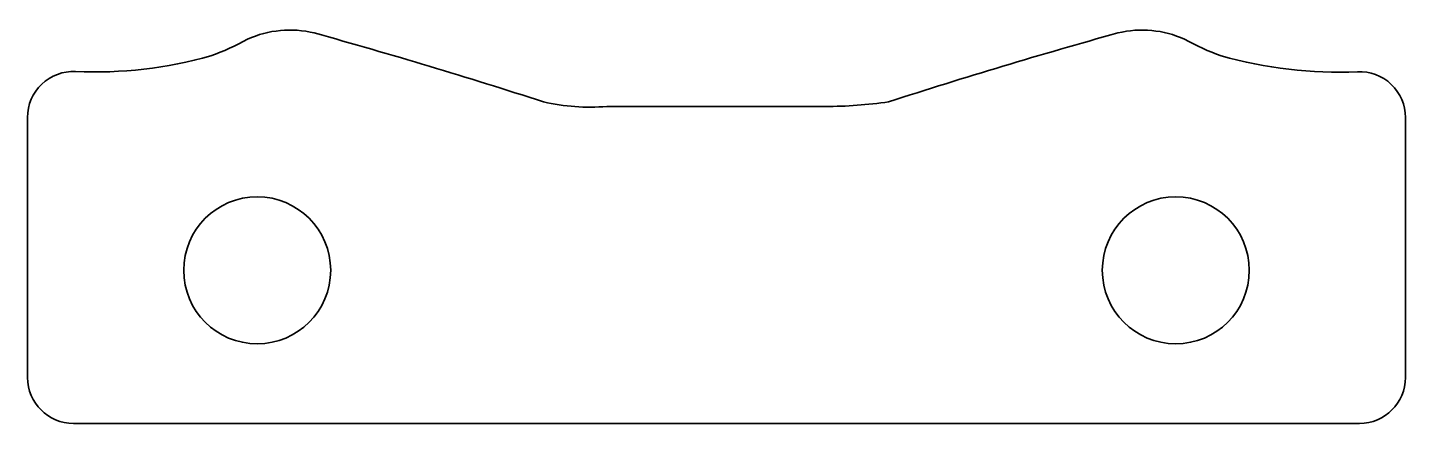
# Model space of a CAD drawing. Header units: inches. Extents: x 0 to 60, y 0 to 17.2.
import ezdxf

# ---------------------------------------------------------------- set-up
doc = ezdxf.new("R2010")
doc.units = ezdxf.units.IN
doc.header["$MEASUREMENT"] = 0
doc.layers.add('Visible (ANSI)', color=7, linetype='Continuous', lineweight=35)

# ---------------------------------------------------------------- blocks, each defined once
blk = doc.blocks.new('PC-AUT-V006-RECT003_Sheet_5_PC-AUT-V006-RECT003')
at = {"layer": 'Visible (ANSI)'}
for p, q in [((4.739, 5.238), (-4.776, 5.238)), ((-30, 4.761), (-30, -6.562)), ((30, -6.562), (30, 4.752)), ((-28, -8.562), (28, -8.562))]:
    blk.add_line(p, q, dxfattribs=at)
for centre in [(-20, -1.896), (20, -1.896)]:
    blk.add_circle(centre, 3.2, dxfattribs=at)
for centre, radius, start, end in [((-18.57, 4.062), 4.5, 76.48323, 114.24973), ((-84.448, -232.437), 250, 72.08202, 74.47161), ((84.41, -232.437), 250, 105.52839, 107.91798), ((18.533, 4.062), 4.5, 65.75027, 103.51677)]:
    blk.add_arc(centre, radius, start, end, dxfattribs=at)
at = {"layer": 'Visible (ANSI)', "extrusion": (0, 0, -1)}
for centre, radius, start, end in [((25.55, 17.326), 10.5, 240.74573, 250.34807), ((-25.513, 17.326), 10.5, 289.65193, 299.25427), ((27.054, 25.239), 18.5, 254.20402, 272.64362), ((-27.049, 25.23), 18.5, 267.34078, 285.89735), ((28, 4.761), 2, 360, 92.64362), ((-28, 4.752), 2, 87.34078, 180), ((5.512, 14.208), 9, 265.31157, 282.9843), ((-4.739, 24.351), 19.114, 261.70414, 270), ((28, -6.562), 2, 270, 360), ((-28, -6.562), 2, 180, 270)]:
    blk.add_arc(centre, radius, start, end, dxfattribs=at)

msp = doc.modelspace()

# ---------------------------------------------------------------- block references
msp.add_blockref('PC-AUT-V006-RECT003_Sheet_5_PC-AUT-V006-RECT003', (30, 8.562))

doc.saveas('drawing.dxf')
